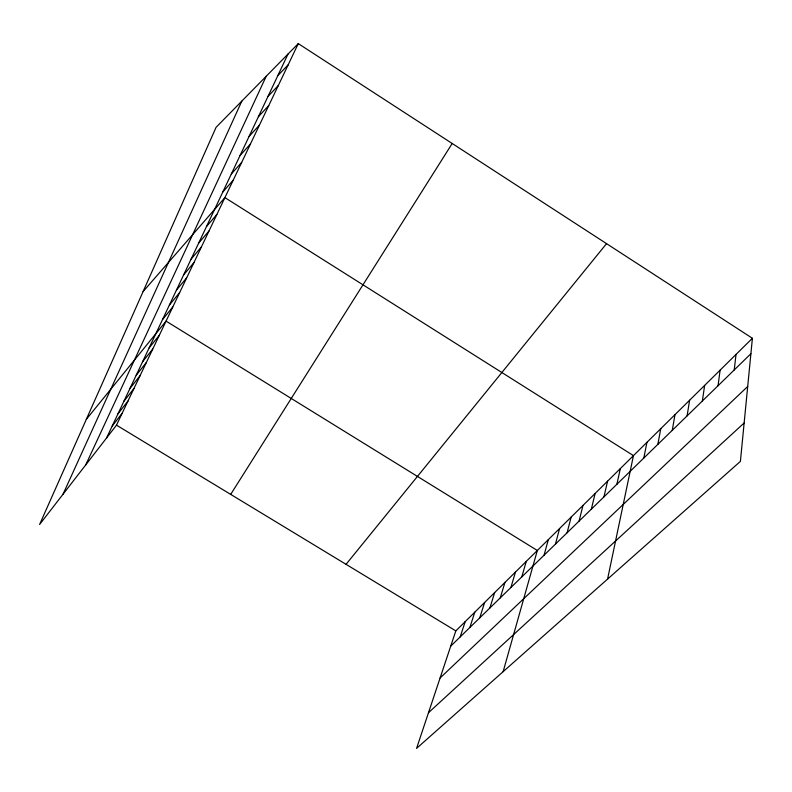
<?xml version="1.0" encoding="UTF-8"?>
<svg xmlns="http://www.w3.org/2000/svg" width="792" height="792" viewBox="0 0 792 792"><rect width="100%" height="100%" fill="white"/><g stroke="black" fill="none" stroke-linecap="round" stroke-linejoin="round"><path stroke-width="1.19" d="M752.4 338.283L740.401 461.37L416.572 748.391L455.826 630.887L752.4 338.283L298.277 43.609L216.077 127.324L39.6 524.502L116.493 425.155L298.277 43.609M734.233 369.963L736.016 354.46M718.057 385.714L720.096 370.161M702.356 401.019L704.633 385.417M687.1 415.879L689.604 400.247M672.269 430.323L674.992 414.662M657.845 444.371L660.766 428.69M643.817 458.033L646.935 442.342M607.573 579.101L633.461 455.628L224.898 197.614L143.105 291.555M616.889 484.278L620.344 468.567M603.949 496.881L607.573 481.18M591.347 509.157L595.119 493.465M579.071 521.116L582.981 505.445M567.102 532.778L571.141 517.117M555.43 544.144L559.597 528.512M544.045 555.232L548.331 539.629M503.138 671.666L537.332 550.48L166.063 321.116L86.298 419.394M521.77 576.932L526.274 561.389M510.88 587.545L515.483 572.032M500.247 597.891L504.95 582.427M489.872 607.999L494.663 592.574M479.744 617.869L484.615 602.484M469.854 627.512L474.794 612.167M460.182 636.926L465.201 621.631M63.014 494.257L241.827 101.099M85.734 464.894L266.201 76.27M106.544 438.006L288.011 54.054M230.69 494.386L452.192 143.491M112.197 426.056L122.176 413.216M117.978 413.81L128.007 401M123.908 401.277L133.967 388.476M129.977 388.427L140.075 375.665M136.204 375.26L146.332 362.528M142.58 361.756L152.747 349.064M149.124 347.916L159.321 335.263M346.045 564.33L606.543 243.639M162.528 319.562L172.765 307.029M169.379 305.059L179.645 292.594M176.418 290.179L186.704 277.774M183.635 274.893L193.951 262.578M191.05 259.202L201.376 246.975M198.673 243.095L209.009 230.967M206.494 226.532L216.85 214.513M222.819 192.001L233.175 180.239M231.323 173.993L241.689 162.37M240.085 155.46L250.45 143.995M249.104 136.382L259.459 125.086M258.39 116.731L268.726 105.613M267.963 96.475L278.279 85.566M277.834 75.596L288.13 64.904M450.737 646.123L750.895 353.727M440.095 677.972L747.697 386.496M428.502 712.691L744.143 422.978M116.493 425.155L455.826 630.887"/></g></svg>
